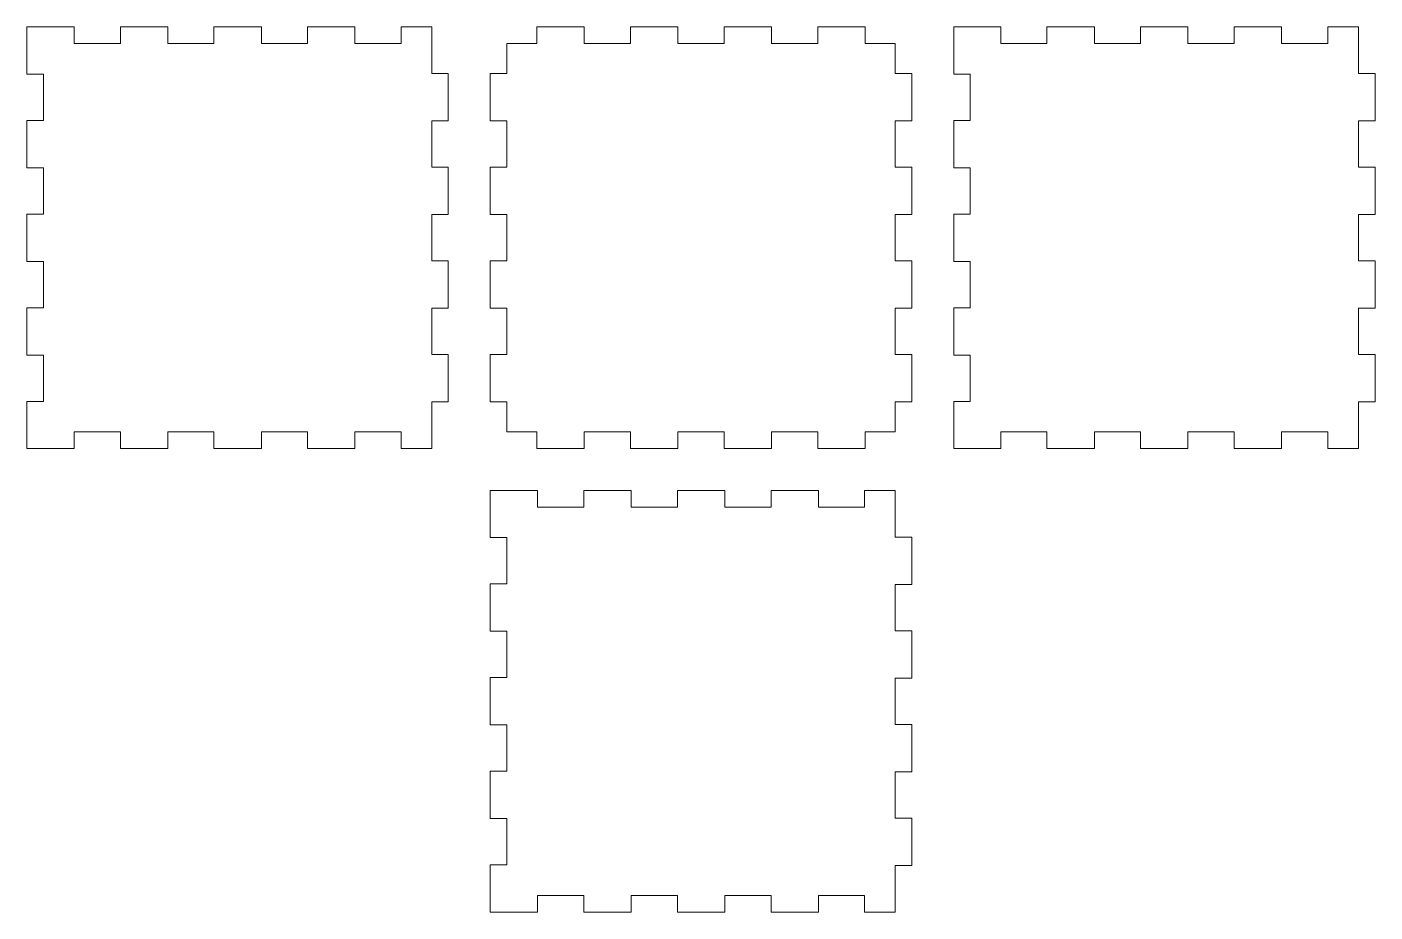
# Model space of a CAD drawing. Header units: inches. Extents: x 0.2 to 13, y -17.3 to -0.1.
# Drawn here: x 0.21 to 13.02, y -17.33 to -8.92 of the extents above; entities that cross this region are included whole.
import ezdxf

# ---------------------------------------------------------------- set-up
doc = ezdxf.new("R2010")
doc.units = ezdxf.units.IN
doc.header["$MEASUREMENT"] = 0
doc.layers.add('Layer 1', color=7, linetype='Continuous')

msp = doc.modelspace()

# ---------------------------------------------------------------- linework, layer by layer
at = {"layer": 'Layer 1', "lineweight": 0}
for points in [[(4.21, -9.364), (4.21, -9.814), (4.053, -9.814), (4.053, -10.254), (4.21, -10.254), (4.21, -10.704), (4.053, -10.704), (4.053, -11.144), (4.21, -11.144), (4.21, -11.594), (4.053, -11.594), (4.053, -12.034), (4.21, -12.034), (4.21, -12.484), (4.053, -12.484), (4.053, -12.927), (3.763, -12.927), (3.763, -12.769), (3.323, -12.769), (3.323, -12.927), (2.873, -12.927), (2.873, -12.769), (2.433, -12.769), (2.433, -12.927), (1.983, -12.927), (1.983, -12.769), (1.543, -12.769), (1.543, -12.927), (1.093, -12.927), (1.093, -12.769), (0.653, -12.769), (0.653, -12.927), (0.205, -12.927), (0.205, -12.479), (0.363, -12.479), (0.363, -12.039), (0.205, -12.039), (0.205, -11.589), (0.363, -11.589), (0.363, -11.149), (0.205, -11.149), (0.205, -10.699), (0.363, -10.699), (0.363, -10.259), (0.205, -10.259), (0.205, -9.809), (0.363, -9.809), (0.363, -9.369), (0.205, -9.369), (0.205, -8.922), (0.653, -8.922), (0.653, -9.079), (1.093, -9.079), (1.093, -8.922), (1.543, -8.922), (1.543, -9.079), (1.983, -9.079), (1.983, -8.922), (2.433, -8.922), (2.433, -9.079), (2.873, -9.079), (2.873, -8.922), (3.323, -8.922), (3.323, -9.079), (3.763, -9.079), (3.763, -8.922), (4.053, -8.922), (4.053, -9.364), (4.21, -9.364)], [(8.614, -9.364), (8.614, -9.814), (8.457, -9.814), (8.457, -10.254), (8.614, -10.254), (8.614, -10.704), (8.457, -10.704), (8.457, -11.144), (8.614, -11.144), (8.614, -11.594), (8.457, -11.594), (8.457, -12.034), (8.614, -12.034), (8.614, -12.484), (8.457, -12.484), (8.457, -12.769), (8.172, -12.769), (8.172, -12.927), (7.722, -12.927), (7.722, -12.769), (7.282, -12.769), (7.282, -12.927), (6.832, -12.927), (6.832, -12.769), (6.392, -12.769), (6.392, -12.927), (5.942, -12.927), (5.942, -12.769), (5.502, -12.769), (5.502, -12.927), (5.052, -12.927), (5.052, -12.769), (4.767, -12.769), (4.767, -12.484), (4.609, -12.484), (4.609, -12.034), (4.767, -12.034), (4.767, -11.594), (4.609, -11.594), (4.609, -11.144), (4.767, -11.144), (4.767, -10.704), (4.609, -10.704), (4.609, -10.254), (4.767, -10.254), (4.767, -9.814), (4.609, -9.814), (4.609, -9.364), (4.767, -9.364), (4.767, -9.079), (5.052, -9.079), (5.052, -8.922), (5.502, -8.922), (5.502, -9.079), (5.942, -9.079), (5.942, -8.922), (6.392, -8.922), (6.392, -9.079), (6.832, -9.079), (6.832, -8.922), (7.282, -8.922), (7.282, -9.079), (7.722, -9.079), (7.722, -8.922), (8.172, -8.922), (8.172, -9.079), (8.457, -9.079), (8.457, -9.364), (8.614, -9.364)], [(13.018, -9.364), (13.018, -9.814), (12.86, -9.814), (12.86, -10.254), (13.018, -10.254), (13.018, -10.704), (12.86, -10.704), (12.86, -11.144), (13.018, -11.144), (13.018, -11.594), (12.86, -11.594), (12.86, -12.034), (13.018, -12.034), (13.018, -12.484), (12.86, -12.484), (12.86, -12.927), (12.57, -12.927), (12.57, -12.769), (12.13, -12.769), (12.13, -12.927), (11.68, -12.927), (11.68, -12.769), (11.24, -12.769), (11.24, -12.927), (10.79, -12.927), (10.79, -12.769), (10.35, -12.769), (10.35, -12.927), (9.9, -12.927), (9.9, -12.769), (9.46, -12.769), (9.46, -12.927), (9.013, -12.927), (9.013, -12.479), (9.17, -12.479), (9.17, -12.039), (9.013, -12.039), (9.013, -11.589), (9.17, -11.589), (9.17, -11.149), (9.013, -11.149), (9.013, -10.699), (9.17, -10.699), (9.17, -10.259), (9.013, -10.259), (9.013, -9.809), (9.17, -9.809), (9.17, -9.369), (9.013, -9.369), (9.013, -8.922), (9.46, -8.922), (9.46, -9.079), (9.9, -9.079), (9.9, -8.922), (10.35, -8.922), (10.35, -9.079), (10.79, -9.079), (10.79, -8.922), (11.24, -8.922), (11.24, -9.079), (11.68, -9.079), (11.68, -8.922), (12.13, -8.922), (12.13, -9.079), (12.57, -9.079), (12.57, -8.922), (12.86, -8.922), (12.86, -9.364), (13.018, -9.364)], [(8.614, -13.768), (8.614, -14.218), (8.457, -14.218), (8.457, -14.658), (8.614, -14.658), (8.614, -15.108), (8.457, -15.108), (8.457, -15.548), (8.614, -15.548), (8.614, -15.998), (8.457, -15.998), (8.457, -16.438), (8.614, -16.438), (8.614, -16.888), (8.457, -16.888), (8.457, -17.331), (8.167, -17.331), (8.167, -17.173), (7.727, -17.173), (7.727, -17.331), (7.277, -17.331), (7.277, -17.173), (6.837, -17.173), (6.837, -17.331), (6.387, -17.331), (6.387, -17.173), (5.947, -17.173), (5.947, -17.331), (5.497, -17.331), (5.497, -17.173), (5.057, -17.173), (5.057, -17.331), (4.609, -17.331), (4.609, -16.883), (4.767, -16.883), (4.767, -16.443), (4.609, -16.443), (4.609, -15.993), (4.767, -15.993), (4.767, -15.553), (4.609, -15.553), (4.609, -15.103), (4.767, -15.103), (4.767, -14.663), (4.609, -14.663), (4.609, -14.213), (4.767, -14.213), (4.767, -13.773), (4.609, -13.773), (4.609, -13.326), (5.057, -13.326), (5.057, -13.483), (5.497, -13.483), (5.497, -13.326), (5.947, -13.326), (5.947, -13.483), (6.387, -13.483), (6.387, -13.326), (6.837, -13.326), (6.837, -13.483), (7.277, -13.483), (7.277, -13.326), (7.727, -13.326), (7.727, -13.483), (8.167, -13.483), (8.167, -13.326), (8.457, -13.326), (8.457, -13.768), (8.614, -13.768)]]:
    msp.add_lwpolyline(points, dxfattribs=at)

doc.saveas('drawing.dxf')
